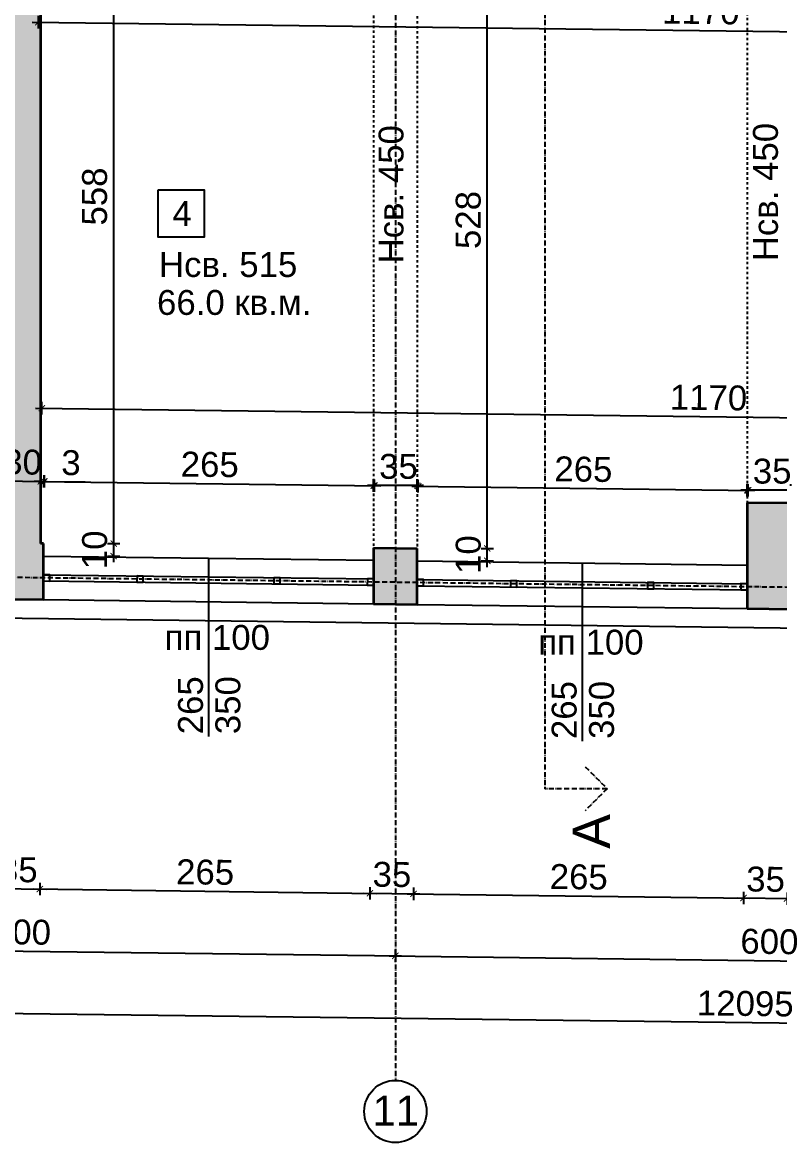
# Model space of a CAD drawing. Header units: inches. Extents: x -72385 to 39588, y -6525 to 66685.
# Drawn here: x -46854 to -46246, y 7786 to 8686 of the extents above; entities that cross this region are included whole.
import ezdxf

# ---------------------------------------------------------------- set-up
doc = ezdxf.new("R2010")
doc.units = ezdxf.units.IN
doc.header["$MEASUREMENT"] = 0
doc.linetypes.add('DashDot', pattern=[0.6, 0.4, -0.1, 0, -0.1])
doc.linetypes.add('Hidden', pattern=[0.4, 0.2, -0.2])
for name, color, linetype, lineweight in [('Изгледни линии', 253, 'Continuous', 25), ('Линия на разрез', 252, 'DashDot', 25), ('Надписи Hсв', 252, 'Continuous', 25), ('Надписи коти външни', 252, 'Continuous', 25), ('Надписи коти вътрешни', 252, 'Continuous', 25), ('Надписи номера на пом.', 252, 'Continuous', 25), ('Надписи Оси', 252, 'Continuous', 25), ('Надписи площ', 252, 'Continuous', 25), ('Надписи прозорци', 252, 'Continuous', 25), ('Оси', 252, 'DashDot', 25), ('Прозорци', 251, 'Continuous', 25), ('Пунктир', 253, 'Hidden', 25), ('Разрезни линии', 7, 'Continuous', 35), ('Щрих стени', 254, 'Continuous', 25)]:
    doc.layers.add(name, color=color, linetype=linetype, lineweight=lineweight)
doc.styles.add('Arial Regular', font='arial.ttf')
doc.styles.get("Standard").update_dxf_attribs({"font": 'arial.ttf'})
doc.dimstyles.new('Annotative', dxfattribs={"dimscale": 0, "dimtxt": 20, "dimasz": 5, "dimexe": 5, "dimexo": 5, "dimgap": 5, "dimtad": 1, "dimdec": 0, "dimzin": 0, "dimdsep": 46, "dimtxsty": 'Standard', "dimblk": 'ARCHTICK', "dimcen": 5, "dimdle": 5, "dimadec": 0, "dimazin": 0, "dimtfac": 1, "dimtdec": 0, "dimtofl": 0, "dimtmove": 0, "dimatfit": 3, "dimldrblk": 'ARCHTICK', "dimfxl": 5, "dimfxlon": 1, "dimtolj": 1, "dimtzin": 0, "dimarcsym": 1})

# ---------------------------------------------------------------- blocks, each defined once
blk = doc.blocks.new('_ArchTick')
at = {"color": 0, "linetype": 'ByBlock', "const_width": 0.15}
blk.add_lwpolyline([(-0.5, -0.5), (0.5, 0.5)], dxfattribs=at)
blk = doc.blocks.new('*D1339')
at = {"layer": 'Defpoints', "color": 0, "ltscale": 50, "transparency": 16777216}
for p in [(-46571.57, 8314.17), (-46837.34, 8257.58), (-46572.34, 8254.21)]:
    blk.add_point(p, dxfattribs=at)
at = {"layer": 'Надписи коти вътрешни', "color": 0, "lineweight": -2, "ltscale": 50, "transparency": 16777216}
for p, q in [((-46841.57, 8317.61), (-46566.57, 8314.11)), ((-46836.64, 8312.54), (-46836.51, 8322.54)), ((-46571.64, 8309.17), (-46571.51, 8319.17))]:
    blk.add_line(p, q, dxfattribs=at)
at = {"layer": 'Надписи коти вътрешни', "color": 0, "lineweight": -2, "ltscale": 50, "transparency": 16777216, "xscale": 5, "yscale": 5, "zscale": 5}
for p, rotation in [((-46836.57, 8317.54), 179.2706286525478), ((-46571.57, 8314.17), 359.2706286525477)]:
    blk.add_blockref('_ArchTick', p, dxfattribs=dict(at, rotation=rotation))
at = {"layer": 'Надписи коти вътрешни', "color": 0, "ltscale": 50, "transparency": 16777216, "insert": (-46703.88, 8331.07), "char_height": 20, "attachment_point": 5, "rotation": 359.27063}
blk.add_mtext('\\A1;265', dxfattribs=at)
blk = doc.blocks.new('*D1340')
at = {"layer": 'Defpoints', "color": 0, "ltscale": 50, "transparency": 16777216}
for p in [(-46837.02, 8317.55), (-46839.84, 8292.61), (-46837.34, 8292.58)]:
    blk.add_point(p, dxfattribs=at)
at = {"layer": 'Надписи коти вътрешни', "color": 0, "lineweight": -2, "ltscale": 50, "transparency": 16777216}
for p, q in [((-46839.52, 8317.58), (-46844.52, 8317.64)), ((-46839.58, 8312.58), (-46839.46, 8322.58)), ((-46837.08, 8312.55), (-46836.96, 8322.55)), ((-46837.02, 8317.55), (-46803.93, 8317.13))]:
    blk.add_line(p, q, dxfattribs=at)
at = {"layer": 'Надписи коти вътрешни', "color": 0, "lineweight": -2, "ltscale": 50, "transparency": 16777216, "xscale": 5, "yscale": 5, "zscale": 5}
for p, rotation in [((-46839.52, 8317.58), 359.2706286525045), ((-46837.02, 8317.55), 179.2706286525046)]:
    blk.add_blockref('_ArchTick', p, dxfattribs=dict(at, rotation=rotation))
at = {"layer": 'Надписи коти вътрешни', "color": 0, "ltscale": 50, "transparency": 16777216, "insert": (-46815.28, 8332.49), "char_height": 20, "attachment_point": 5, "rotation": 359.27063}
blk.add_mtext('\\A1;3', dxfattribs=at)
blk = doc.blocks.new('*D1341')
at = {"layer": 'Defpoints', "color": 0, "ltscale": 50, "transparency": 16777216}
for p in [(-46572.34, 8314.28), (-46572.34, 8284.21), (-46537.34, 8283.76)]:
    blk.add_point(p, dxfattribs=at)
at = {"layer": 'Надписи коти вътрешни', "color": 0, "lineweight": -2, "ltscale": 50, "transparency": 16777216}
for p, q in [((-46532.34, 8314.28), (-46577.34, 8314.28)), ((-46572.34, 8309.28), (-46572.34, 8319.28)), ((-46537.34, 8309.28), (-46537.34, 8319.28))]:
    blk.add_line(p, q, dxfattribs=at)
at = {"layer": 'Надписи коти вътрешни', "color": 0, "lineweight": -2, "ltscale": 50, "transparency": 16777216, "xscale": 5, "yscale": 5, "zscale": 5, "rotation": 180}
blk.add_blockref('_ArchTick', (-46572.34, 8314.28), dxfattribs=at)
at = {"layer": 'Надписи коти вътрешни', "color": 0, "lineweight": -2, "ltscale": 50, "transparency": 16777216, "xscale": 5, "yscale": 5, "zscale": 5}
blk.add_blockref('_ArchTick', (-46537.34, 8314.28), dxfattribs=at)
at = {"layer": 'Надписи коти вътрешни', "color": 0, "ltscale": 50, "transparency": 16777216, "insert": (-46552.34, 8329.5), "char_height": 20, "attachment_point": 5}
blk.add_mtext('\\A1;35', dxfattribs=at)
blk = doc.blocks.new('*D1342')
at = {"layer": 'Defpoints', "color": 0, "ltscale": 50, "transparency": 16777216}
for p in [(-46271.57, 8310.35), (-46537.34, 8253.76), (-46272.34, 8250.39)]:
    blk.add_point(p, dxfattribs=at)
at = {"layer": 'Надписи коти вътрешни', "color": 0, "lineweight": -2, "ltscale": 50, "transparency": 16777216}
for p, q in [((-46536.64, 8308.72), (-46536.51, 8318.72)), ((-46271.64, 8305.35), (-46271.51, 8315.35)), ((-46541.57, 8313.79), (-46266.57, 8310.29))]:
    blk.add_line(p, q, dxfattribs=at)
at = {"layer": 'Надписи коти вътрешни', "color": 0, "lineweight": -2, "ltscale": 50, "transparency": 16777216, "xscale": 5, "yscale": 5, "zscale": 5}
for p, rotation in [((-46536.57, 8313.72), 179.2706286525478), ((-46271.57, 8310.35), 359.2706286525477)]:
    blk.add_blockref('_ArchTick', p, dxfattribs=dict(at, rotation=rotation))
at = {"layer": 'Надписи коти вътрешни', "color": 0, "ltscale": 50, "transparency": 16777216, "insert": (-46403.88, 8327.25), "char_height": 20, "attachment_point": 5, "rotation": 359.27063}
blk.add_mtext('\\A1;265', dxfattribs=at)
blk = doc.blocks.new('*D1343')
at = {"layer": 'Defpoints', "color": 0, "ltscale": 50, "transparency": 16777216}
for p in [(-46272.34, 8310.46), (-46272.34, 8280.39), (-46237.34, 8279.94)]:
    blk.add_point(p, dxfattribs=at)
at = {"layer": 'Надписи коти вътрешни', "color": 0, "lineweight": -2, "ltscale": 50, "transparency": 16777216}
for p, q in [((-46272.34, 8305.46), (-46272.34, 8315.46)), ((-46237.34, 8305.46), (-46237.34, 8315.46)), ((-46232.34, 8310.46), (-46277.34, 8310.46))]:
    blk.add_line(p, q, dxfattribs=at)
at = {"layer": 'Надписи коти вътрешни', "color": 0, "lineweight": -2, "ltscale": 50, "transparency": 16777216, "xscale": 5, "yscale": 5, "zscale": 5, "rotation": 180}
blk.add_blockref('_ArchTick', (-46272.34, 8310.46), dxfattribs=at)
at = {"layer": 'Надписи коти вътрешни', "color": 0, "lineweight": -2, "ltscale": 50, "transparency": 16777216, "xscale": 5, "yscale": 5, "zscale": 5}
blk.add_blockref('_ArchTick', (-46237.34, 8310.46), dxfattribs=at)
at = {"layer": 'Надписи коти вътрешни', "color": 0, "ltscale": 50, "transparency": 16777216, "insert": (-46252.34, 8325.68), "char_height": 20, "attachment_point": 5}
blk.add_mtext('\\A1;35', dxfattribs=at)
blk = doc.blocks.new('*D8272')
at = {"layer": 'Defpoints', "color": 0, "ltscale": 50, "transparency": 16777216}
for p in [(-45668.71, 8361.45), (-46839.84, 8287.61), (-45669.84, 8272.72)]:
    blk.add_point(p, dxfattribs=at)
at = {"layer": 'Надписи коти вътрешни', "color": 0, "lineweight": -2, "ltscale": 50, "transparency": 16777216}
for p, q in [((-46838.77, 8371.35), (-46838.64, 8381.35)), ((-46843.71, 8376.41), (-45663.71, 8361.39)), ((-45668.77, 8356.45), (-45668.64, 8366.45))]:
    blk.add_line(p, q, dxfattribs=at)
at = {"layer": 'Надписи коти вътрешни', "color": 0, "lineweight": -2, "ltscale": 50, "transparency": 16777216, "xscale": 5, "yscale": 5, "zscale": 5}
for p, rotation in [((-46838.71, 8376.35), 179.2706286525473), ((-45668.71, 8361.45), 359.2706286525473)]:
    blk.add_blockref('_ArchTick', p, dxfattribs=dict(at, rotation=rotation))
at = {"layer": 'Надписи коти вътрешни', "color": 0, "ltscale": 50, "transparency": 16777216, "insert": (-46303.43, 8384.75), "char_height": 20, "attachment_point": 5, "rotation": 359.27063}
blk.add_mtext('\\A1;1170', dxfattribs=at)
blk = doc.blocks.new('*D8273')
at = {"layer": 'Defpoints', "color": 0, "ltscale": 50, "transparency": 16777216}
for p in [(-46839.84, 8825.16), (-45669.84, 8810.26), (-45671.6, 8671.52)]:
    blk.add_point(p, dxfattribs=at)
at = {"layer": 'Надписи коти вътрешни', "color": 0, "lineweight": -2, "ltscale": 50, "transparency": 16777216}
for p, q in [((-46846.6, 8686.48), (-45666.6, 8671.46)), ((-46841.54, 8691.42), (-46841.67, 8681.42)), ((-45671.54, 8676.52), (-45671.67, 8666.52))]:
    blk.add_line(p, q, dxfattribs=at)
at = {"layer": 'Надписи коти вътрешни', "color": 0, "lineweight": -2, "ltscale": 50, "transparency": 16777216, "xscale": 5, "yscale": 5, "zscale": 5}
for p, rotation in [((-46841.6, 8686.42), 179.2706286525473), ((-45671.6, 8671.52), 359.2706286525473)]:
    blk.add_blockref('_ArchTick', p, dxfattribs=dict(at, rotation=rotation))
at = {"layer": 'Надписи коти вътрешни', "color": 0, "ltscale": 50, "transparency": 16777216, "insert": (-46309.55, 8694.86), "char_height": 20, "attachment_point": 5, "rotation": 359.27063}
blk.add_mtext('\\A1;1170', dxfattribs=at)
blk = doc.blocks.new('*D1325')
at = {"layer": 'Defpoints', "color": 0, "ltscale": 50, "transparency": 16777216}
for p in [(-46839.84, 8825.16), (-46781.02, 8825.16), (-46840.16, 8267.62)]:
    blk.add_point(p, dxfattribs=at)
at = {"layer": 'Надписи коти вътрешни', "color": 0, "lineweight": -2, "ltscale": 50, "transparency": 16777216}
for p, q in [((-46781.02, 8262.62), (-46781.02, 8830.16)), ((-46786.02, 8825.16), (-46776.02, 8825.16)), ((-46786.02, 8267.62), (-46776.02, 8267.62))]:
    blk.add_line(p, q, dxfattribs=at)
at = {"layer": 'Надписи коти вътрешни', "color": 0, "lineweight": -2, "ltscale": 50, "transparency": 16777216, "xscale": 5, "yscale": 5, "zscale": 5}
for p, rotation in [((-46781.02, 8825.16), 90), ((-46781.02, 8267.62), 270)]:
    blk.add_blockref('_ArchTick', p, dxfattribs=dict(at, rotation=rotation))
at = {"layer": 'Надписи коти вътрешни', "color": 0, "ltscale": 50, "transparency": 16777216, "insert": (-46796.24, 8546.39), "char_height": 20, "attachment_point": 5, "rotation": 90}
blk.add_mtext('\\A1;558', dxfattribs=at)
blk = doc.blocks.new('*D1326')
at = {"layer": 'Defpoints', "color": 0, "ltscale": 50, "transparency": 16777216}
for p in [(-46837.34, 8267.58), (-46781.02, 8267.58), (-46837.34, 8257.58)]:
    blk.add_point(p, dxfattribs=at)
at = {"layer": 'Надписи коти вътрешни', "color": 0, "lineweight": -2, "ltscale": 50, "transparency": 16777216}
for p, q in [((-46781.02, 8252.58), (-46781.02, 8272.58)), ((-46786.02, 8267.58), (-46776.02, 8267.58)), ((-46786.02, 8257.58), (-46776.02, 8257.58))]:
    blk.add_line(p, q, dxfattribs=at)
at = {"layer": 'Надписи коти вътрешни', "color": 0, "lineweight": -2, "ltscale": 50, "transparency": 16777216, "xscale": 5, "yscale": 5, "zscale": 5}
for p, rotation in [((-46781.02, 8267.58), 90), ((-46781.02, 8257.58), 270)]:
    blk.add_blockref('_ArchTick', p, dxfattribs=dict(at, rotation=rotation))
at = {"layer": 'Надписи коти вътрешни', "color": 0, "ltscale": 50, "transparency": 16777216, "insert": (-46796.24, 8262.58), "char_height": 20, "attachment_point": 5, "rotation": 90}
blk.add_mtext('\\A1;10', dxfattribs=at)
blk = doc.blocks.new('*D1327')
at = {"layer": 'Defpoints', "color": 0, "ltscale": 50, "transparency": 16777216}
for p in [(-46537.34, 8791.3), (-46481.02, 8791.3), (-46537.34, 8263.76)]:
    blk.add_point(p, dxfattribs=at)
at = {"layer": 'Надписи коти вътрешни', "color": 0, "lineweight": -2, "ltscale": 50, "transparency": 16777216}
for p, q in [((-46486.02, 8791.3), (-46476.02, 8791.3)), ((-46481.02, 8258.76), (-46481.02, 8796.3)), ((-46486.02, 8263.76), (-46476.02, 8263.76))]:
    blk.add_line(p, q, dxfattribs=at)
at = {"layer": 'Надписи коти вътрешни', "color": 0, "lineweight": -2, "ltscale": 50, "transparency": 16777216, "xscale": 5, "yscale": 5, "zscale": 5}
for p, rotation in [((-46481.02, 8791.3), 90), ((-46481.02, 8263.76), 270)]:
    blk.add_blockref('_ArchTick', p, dxfattribs=dict(at, rotation=rotation))
at = {"layer": 'Надписи коти вътрешни', "color": 0, "ltscale": 50, "transparency": 16777216, "insert": (-46496.24, 8527.53), "char_height": 20, "attachment_point": 5, "rotation": 90}
blk.add_mtext('\\A1;528', dxfattribs=at)
blk = doc.blocks.new('*D1328')
at = {"layer": 'Defpoints', "color": 0, "ltscale": 50, "transparency": 16777216}
for p in [(-46537.34, 8263.76), (-46481.02, 8263.76), (-46537.34, 8253.76)]:
    blk.add_point(p, dxfattribs=at)
at = {"layer": 'Надписи коти вътрешни', "color": 0, "lineweight": -2, "ltscale": 50, "transparency": 16777216}
for p, q in [((-46486.02, 8263.76), (-46476.02, 8263.76)), ((-46481.02, 8248.76), (-46481.02, 8268.76)), ((-46486.02, 8253.76), (-46476.02, 8253.76))]:
    blk.add_line(p, q, dxfattribs=at)
at = {"layer": 'Надписи коти вътрешни', "color": 0, "lineweight": -2, "ltscale": 50, "transparency": 16777216, "xscale": 5, "yscale": 5, "zscale": 5}
for p, rotation in [((-46481.02, 8263.76), 90), ((-46481.02, 8253.76), 270)]:
    blk.add_blockref('_ArchTick', p, dxfattribs=dict(at, rotation=rotation))
at = {"layer": 'Надписи коти вътрешни', "color": 0, "ltscale": 50, "transparency": 16777216, "insert": (-46496.24, 8258.76), "char_height": 20, "attachment_point": 5, "rotation": 90}
blk.add_mtext('\\A1;10', dxfattribs=at)
blk = doc.blocks.new('*D6090')
at = {"layer": 'Defpoints', "color": 0, "ltscale": 50, "transparency": 16777216}
for p in [(-46872.34, 8223.02), (-46837.34, 8222.58), (-46840.3, 7990.1)]:
    blk.add_point(p, dxfattribs=at)
at = {"layer": 'Надписи коти външни', "color": 0, "lineweight": -2, "ltscale": 50, "transparency": 16777216}
for p, q in [((-46880.3, 7990.6), (-46835.3, 7990.03)), ((-46875.23, 7995.54), (-46875.36, 7985.54)), ((-46840.23, 7995.1), (-46840.36, 7985.1))]:
    blk.add_line(p, q, dxfattribs=at)
at = {"layer": 'Надписи коти външни', "color": 0, "lineweight": -2, "ltscale": 50, "transparency": 16777216, "xscale": 5, "yscale": 5, "zscale": 5}
for p, rotation in [((-46875.3, 7990.54), 179.2706286525464), ((-46840.3, 7990.1), 359.2706286525463)]:
    blk.add_blockref('_ArchTick', p, dxfattribs=dict(at, rotation=rotation))
at = {"layer": 'Надписи коти външни', "color": 0, "ltscale": 50, "transparency": 16777216, "insert": (-46857.6, 8005.54), "char_height": 20, "attachment_point": 5, "rotation": 359.27063}
blk.add_mtext('\\A1;35', dxfattribs=at)
blk = doc.blocks.new('*D6060')
at = {"layer": 'Defpoints', "color": 0, "ltscale": 50, "transparency": 16777216}
for p in [(-46837.34, 8222.58), (-46572.34, 8219.2), (-46575.3, 7986.72)]:
    blk.add_point(p, dxfattribs=at)
at = {"layer": 'Надписи коти външни', "color": 0, "lineweight": -2, "ltscale": 50, "transparency": 16777216}
for p, q in [((-46840.23, 7995.1), (-46840.36, 7985.1)), ((-46575.23, 7991.72), (-46575.36, 7981.72)), ((-46845.3, 7990.16), (-46570.3, 7986.66))]:
    blk.add_line(p, q, dxfattribs=at)
at = {"layer": 'Надписи коти външни', "color": 0, "lineweight": -2, "ltscale": 50, "transparency": 16777216, "xscale": 5, "yscale": 5, "zscale": 5}
for p, rotation in [((-46840.3, 7990.1), 179.2706286525478), ((-46575.3, 7986.72), 359.2706286525477)]:
    blk.add_blockref('_ArchTick', p, dxfattribs=dict(at, rotation=rotation))
at = {"layer": 'Надписи коти външни', "color": 0, "ltscale": 50, "transparency": 16777216, "insert": (-46707.6, 8003.62), "char_height": 20, "attachment_point": 5, "rotation": 359.27063}
blk.add_mtext('\\A1;265', dxfattribs=at)
blk = doc.blocks.new('*D6061')
at = {"layer": 'Defpoints', "color": 0, "ltscale": 50, "transparency": 16777216}
for p in [(-46572.34, 8219.2), (-46537.34, 8218.76), (-46540.3, 7986.28)]:
    blk.add_point(p, dxfattribs=at)
at = {"layer": 'Надписи коти външни', "color": 0, "lineweight": -2, "ltscale": 50, "transparency": 16777216}
for p, q in [((-46575.23, 7991.72), (-46575.36, 7981.72)), ((-46540.23, 7991.28), (-46540.36, 7981.28)), ((-46580.3, 7986.79), (-46535.3, 7986.21))]:
    blk.add_line(p, q, dxfattribs=at)
at = {"layer": 'Надписи коти външни', "color": 0, "lineweight": -2, "ltscale": 50, "transparency": 16777216, "xscale": 5, "yscale": 5, "zscale": 5}
for p, rotation in [((-46575.3, 7986.72), 179.2706286525464), ((-46540.3, 7986.28), 359.2706286525463)]:
    blk.add_blockref('_ArchTick', p, dxfattribs=dict(at, rotation=rotation))
at = {"layer": 'Надписи коти външни', "color": 0, "ltscale": 50, "transparency": 16777216, "insert": (-46557.6, 8001.72), "char_height": 20, "attachment_point": 5, "rotation": 359.27063}
blk.add_mtext('\\A1;35', dxfattribs=at)
blk = doc.blocks.new('*D6062')
at = {"layer": 'Defpoints', "color": 0, "ltscale": 50, "transparency": 16777216}
for p in [(-46537.34, 8218.76), (-46272.34, 8215.38), (-46275.3, 7982.9)]:
    blk.add_point(p, dxfattribs=at)
at = {"layer": 'Надписи коти външни', "color": 0, "lineweight": -2, "ltscale": 50, "transparency": 16777216}
for p, q in [((-46540.23, 7991.28), (-46540.36, 7981.28)), ((-46545.3, 7986.34), (-46270.3, 7982.84)), ((-46275.23, 7987.9), (-46275.36, 7977.9))]:
    blk.add_line(p, q, dxfattribs=at)
at = {"layer": 'Надписи коти външни', "color": 0, "lineweight": -2, "ltscale": 50, "transparency": 16777216, "xscale": 5, "yscale": 5, "zscale": 5}
for p, rotation in [((-46540.3, 7986.28), 179.270628652547), ((-46275.3, 7982.9), 359.270628652547)]:
    blk.add_blockref('_ArchTick', p, dxfattribs=dict(at, rotation=rotation))
at = {"layer": 'Надписи коти външни', "color": 0, "ltscale": 50, "transparency": 16777216, "insert": (-46407.6, 7999.8), "char_height": 20, "attachment_point": 5, "rotation": 359.27063}
blk.add_mtext('\\A1;265', dxfattribs=at)
blk = doc.blocks.new('*D6063')
at = {"layer": 'Defpoints', "color": 0, "ltscale": 50, "transparency": 16777216}
for p in [(-46272.34, 8215.38), (-46237.34, 8214.94), (-46240.3, 7982.46)]:
    blk.add_point(p, dxfattribs=at)
at = {"layer": 'Надписи коти външни', "color": 0, "lineweight": -2, "ltscale": 50, "transparency": 16777216}
for p, q in [((-46280.3, 7982.97), (-46235.3, 7982.39)), ((-46275.23, 7987.9), (-46275.36, 7977.9)), ((-46240.23, 7987.46), (-46240.36, 7977.46))]:
    blk.add_line(p, q, dxfattribs=at)
at = {"layer": 'Надписи коти външни', "color": 0, "lineweight": -2, "ltscale": 50, "transparency": 16777216, "xscale": 5, "yscale": 5, "zscale": 5}
for p, rotation in [((-46275.3, 7982.9), 179.2706286525405), ((-46240.3, 7982.46), 359.2706286525404)]:
    blk.add_blockref('_ArchTick', p, dxfattribs=dict(at, rotation=rotation))
at = {"layer": 'Надписи коти външни', "color": 0, "ltscale": 50, "transparency": 16777216, "insert": (-46257.6, 7997.9), "char_height": 20, "attachment_point": 5, "rotation": 359.27063}
blk.add_mtext('\\A1;35', dxfattribs=at)
blk = doc.blocks.new('*D6145')
at = {"layer": 'Defpoints', "color": 0, "ltscale": 50, "transparency": 16777216}
for p in [(-47154.84, 7944.1), (-46554.84, 7936.46), (-46554.84, 7936.46)]:
    blk.add_point(p, dxfattribs=at)
at = {"layer": 'Надписи коти външни', "color": 0, "lineweight": -2, "ltscale": 50, "transparency": 16777216}
for p, q in [((-47159.84, 7944.16), (-46549.84, 7936.39)), ((-47154.84, 7944.1), (-47154.9, 7939.1)), ((-46554.84, 7936.46), (-46554.9, 7931.46))]:
    blk.add_line(p, q, dxfattribs=at)
at = {"layer": 'Надписи коти външни', "color": 0, "lineweight": -2, "ltscale": 50, "transparency": 16777216, "xscale": 5, "yscale": 5, "zscale": 5}
for p, rotation in [((-47154.84, 7944.1), 179.2706286525447), ((-46554.84, 7936.46), 359.2706286525447)]:
    blk.add_blockref('_ArchTick', p, dxfattribs=dict(at, rotation=rotation))
at = {"layer": 'Надписи коти външни', "color": 0, "ltscale": 50, "transparency": 16777216, "insert": (-46854.64, 7955.49), "char_height": 20, "attachment_point": 5, "rotation": 359.27063}
blk.add_mtext('\\A1;600', dxfattribs=at)
blk = doc.blocks.new('*D6123')
at = {"layer": 'Defpoints', "color": 0, "ltscale": 50, "transparency": 16777216}
for p in [(-46554.84, 7936.46), (-45954.61, 7928.82), (-45954.61, 7928.82)]:
    blk.add_point(p, dxfattribs=at)
at = {"layer": 'Надписи коти външни', "color": 0, "lineweight": -2, "ltscale": 50, "transparency": 16777216}
for p, q in [((-46559.84, 7936.52), (-45949.61, 7928.75)), ((-46554.84, 7936.46), (-46554.77, 7941.46)), ((-45954.61, 7928.82), (-45954.55, 7933.82))]:
    blk.add_line(p, q, dxfattribs=at)
at = {"layer": 'Надписи коти външни', "color": 0, "lineweight": -2, "ltscale": 50, "transparency": 16777216, "xscale": 5, "yscale": 5, "zscale": 5}
for p, rotation in [((-46554.84, 7936.46), 179.2706286525537), ((-45954.61, 7928.82), 359.2706286525537)]:
    blk.add_blockref('_ArchTick', p, dxfattribs=dict(at, rotation=rotation))
at = {"layer": 'Надписи коти външни', "color": 0, "ltscale": 50, "transparency": 16777216, "insert": (-46254.53, 7947.85), "char_height": 20, "attachment_point": 5, "rotation": 359.27063}
blk.add_mtext('\\A1;600', dxfattribs=at)
blk = doc.blocks.new('*D6190')
at = {"layer": 'Defpoints', "color": 0, "ltscale": 50, "transparency": 16777216}
for p in [(-52317.34, 8292.34), (-40222.34, 8138.36), (-40226.57, 7805.89)]:
    blk.add_point(p, dxfattribs=at)
at = {"layer": 'Надписи коти външни', "color": 0, "lineweight": -2, "ltscale": 50, "transparency": 16777216}
for p, q in [((-52321.51, 7964.87), (-52321.63, 7954.87)), ((-52326.57, 7959.93), (-40221.57, 7805.83)), ((-40226.51, 7810.89), (-40226.63, 7800.89))]:
    blk.add_line(p, q, dxfattribs=at)
at = {"layer": 'Надписи коти външни', "color": 0, "lineweight": -2, "ltscale": 50, "transparency": 16777216, "xscale": 5, "yscale": 5, "zscale": 5}
for p, rotation in [((-52321.57, 7959.87), 179.2706286525472), ((-40226.57, 7805.89), 359.2706286525473)]:
    blk.add_blockref('_ArchTick', p, dxfattribs=dict(at, rotation=rotation))
at = {"layer": 'Надписи коти външни', "color": 0, "ltscale": 50, "transparency": 16777216, "insert": (-46273.88, 7898.09), "char_height": 20, "attachment_point": 5, "rotation": 359.27063}
blk.add_mtext('\\A1;12095', dxfattribs=at)
blk = doc.blocks.new('*D7916')
at = {"layer": 'Defpoints', "color": 0, "ltscale": 10, "transparency": 16777216}
for p in [(-46839.52, 8317.58), (-46869.84, 8267.99), (-46840.16, 8267.62)]:
    blk.add_point(p, dxfattribs=at)
at = {"layer": 'Надписи коти вътрешни', "color": 0, "lineweight": -2, "ltscale": 10, "transparency": 16777216}
for p, q in [((-46874.2, 8318.02), (-46834.52, 8317.52)), ((-46869.26, 8312.96), (-46869.14, 8322.96)), ((-46839.58, 8312.58), (-46839.46, 8322.58))]:
    blk.add_line(p, q, dxfattribs=at)
at = {"layer": 'Надписи коти вътрешни', "color": 0, "lineweight": -2, "ltscale": 10, "transparency": 16777216, "xscale": 5, "yscale": 5, "zscale": 5}
for p, rotation in [((-46869.2, 8317.96), 179.2706286525442), ((-46839.52, 8317.58), 359.2706286525442)]:
    blk.add_blockref('_ArchTick', p, dxfattribs=dict(at, rotation=rotation))
at = {"layer": 'Надписи коти вътрешни', "color": 0, "ltscale": 10, "transparency": 16777216, "insert": (-46854.17, 8332.99), "char_height": 20, "attachment_point": 5, "rotation": 359.27063}
blk.add_mtext('\\A1;30', dxfattribs=at)

msp = doc.modelspace()

# ---------------------------------------------------------------- hatches: boundary and pattern name
at = {"layer": 'Щрих стени', "ltscale": 10}
h = msp.add_hatch(color=256, dxfattribs=at)
h.dxf.hatch_style = 1
h.paths.add_polyline_path([(-47039.84, 9457.75), (-47139.84, 9459.03), (-47139.84, 10001.57), (-47137.34, 10001.54), (-47137.34, 10061.54), (-47202.34, 10062.37), (-47202.34, 9224.8), (-47139.84, 9224.01), (-47139.84, 9429.03), (-47039.84, 9427.75)])
h.paths.add_polyline_path([(-46749.84, 9454.06), (-46839.84, 9455.21), (-46839.84, 10022.75), (-46837.34, 10022.72), (-46837.34, 10057.73), (-46872.34, 10058.17), (-46872.34, 10023.17), (-46869.84, 10023.14), (-46869.84, 9455.59), (-46939.84, 9456.48), (-46939.84, 9426.48), (-46749.84, 9424.06)])
h.paths.add_polyline_path([(-46539.84, 10006.43), (-46537.34, 10006.4), (-46537.34, 10073.91), (-46572.34, 10074.35), (-46572.34, 10006.85), (-46569.84, 10006.82), (-46569.84, 9471.77), (-46589.84, 9472.03), (-46589.84, 9452.03), (-46649.84, 9452.79), (-46649.84, 9422.79), (-46539.84, 9421.39)])
h.paths.add_polyline_path([(-46339.84, 9448.84), (-46349.84, 9448.97), (-46349.84, 9814), (-46159.84, 9811.58), (-46159.84, 9446.55), (-46179.84, 9446.81), (-46179.84, 9416.8), (-46129.84, 9416.17), (-46129.84, 9841.2), (-46379.84, 9844.38), (-46379.84, 9419.35), (-46339.84, 9418.84)])
h.paths.add_polyline_path([(-46349.84, 10071.52), (-46379.84, 10071.9), (-46379.84, 10004.4), (-46349.84, 10004.02)])
h.paths.add_polyline_path([(-46129.84, 10068.72), (-46159.84, 10069.1), (-46159.84, 10001.6), (-46129.84, 10001.21)])
h.paths.add_polyline_path([(-45937.34, 10066.27), (-45972.34, 10066.72), (-45972.34, 9999.21), (-45969.84, 9999.18), (-45969.84, 9414.13), (-45909.84, 9413.37), (-45909.84, 9443.37), (-45919.84, 9443.5), (-45919.84, 9463.5), (-45939.84, 9463.75), (-45939.84, 9563.76), (-45909.84, 9563.38), (-45909.84, 9578.38), (-45939.84, 9578.76), (-45939.84, 9668.77), (-45804.84, 9667.05), (-45804.84, 9577.04), (-45809.84, 9577.11), (-45809.84, 9562.11), (-45804.84, 9562.04), (-45804.84, 9442.03), (-45809.84, 9442.1), (-45809.84, 9412.09), (-45779.84, 9411.71), (-45779.84, 9441.71), (-45789.84, 9441.84), (-45789.84, 9666.86), (-45779.84, 9666.73), (-45779.84, 9681.73), (-45939.84, 9683.77), (-45939.84, 9998.8), (-45937.34, 9998.76)])
h.paths.add_polyline_path([(-45549.84, 9438.79), (-45639.84, 9439.93), (-45639.84, 10007.48), (-45637.34, 10007.45), (-45637.34, 10042.45), (-45672.34, 10042.89), (-45672.34, 10007.89), (-45669.84, 10007.86), (-45669.84, 9680.33), (-45679.84, 9680.46), (-45679.84, 9665.46), (-45669.84, 9665.33), (-45669.84, 9440.31), (-45679.84, 9440.44), (-45679.84, 9410.44), (-45549.84, 9408.78)])
h.paths.add_polyline_path([(-45339.84, 8798.56), (-45319.84, 8798.31), (-45319.84, 8828.31), (-45339.84, 8828.56), (-45339.84, 9036.08), (-45369.84, 9036.46), (-45369.84, 8846.45), (-45389.84, 8846.7), (-45389.84, 8836.7), (-45449.84, 8837.46), (-45449.84, 8807.46), (-45369.84, 8806.44), (-45369.84, 8736.44), (-45429.84, 8737.2), (-45429.84, 8607.19), (-45369.84, 8606.43), (-45369.84, 8263.9), (-45372.34, 8203.93), (-45337.34, 8203.48), (-45337.34, 8263.49), (-45339.84, 8263.52)])
h.paths.add_polyline_path([(-45549.84, 8838.74), (-46049.84, 8845.1), (-46049.84, 8815.1), (-45972.34, 8814.11), (-45972.34, 8804.11), (-45937.34, 8803.67), (-45937.34, 8813.67), (-45669.84, 8810.26), (-45669.84, 8252.72), (-45672.34, 8207.75), (-45637.34, 8207.3), (-45637.34, 8252.3), (-45639.84, 8252.34), (-45639.84, 8809.88), (-45549.84, 8808.74)])
h.paths.add_polyline_path([(-46149.84, 8846.38), (-46649.84, 8852.74), (-46649.84, 8822.74), (-46592.34, 8822.01), (-46592.34, 8792), (-46537.34, 8791.3), (-46537.34, 8821.31), (-46149.84, 8816.37)])
h.paths.add_polyline_path([(-46749.84, 8854.01), (-46949.84, 8856.56), (-46949.84, 8826.56), (-46869.84, 8825.54), (-46869.84, 8267.99), (-46872.34, 8223.02), (-46837.34, 8222.58), (-46837.34, 8267.58), (-46839.84, 8267.61), (-46839.84, 8825.16), (-46749.84, 8824.01)])
h.paths.add_polyline_path([(-47049.84, 8857.83), (-47119.84, 8858.72), (-47119.84, 8868.73), (-47139.84, 8868.98), (-47139.84, 9064), (-47202.34, 9064.79), (-47202.34, 8849.77), (-47212.34, 8849.9), (-47212.34, 8829.9), (-47202.34, 8829.77), (-47202.34, 8227.22), (-47137.34, 8226.4), (-47137.34, 8286.4), (-47139.84, 8286.43), (-47139.84, 8828.98), (-47049.84, 8827.83)])
h.paths.add_polyline_path([(-46537.34, 8263.76), (-46572.34, 8264.21), (-46572.34, 8219.2), (-46537.34, 8218.76)])
h.paths.add_polyline_path([(-46237.34, 8299.95), (-46272.34, 8300.39), (-46272.34, 8215.38), (-46237.34, 8214.94)])
h.paths.add_polyline_path([(-45937.34, 8256.12), (-45972.34, 8256.57), (-45972.34, 8211.56), (-45937.34, 8211.12)], flags=17)

# ---------------------------------------------------------------- linework, layer by layer
at = {"layer": 'Изгледни линии', "ltscale": 50}
for p, q in [((-46837.34, 8257.58), (-46572.34, 8254.21)), ((-46537.34, 8253.76), (-46272.34, 8250.39)), ((-46837.34, 8222.58), (-46572.34, 8219.2)), ((-46537.34, 8218.76), (-46272.34, 8215.38)), ((-47152.34, 8211.59), (-40527.34, 8127.25))]:
    msp.add_line(p, q, dxfattribs=at)
at = {"layer": 'Линия на разрез', "ltscale": 10}
for p, q in [((-46434.8, 10231.25), (-46434.8, 8070.73)), ((-46402.47, 8088.41), (-46384.8, 8070.73)), ((-46384.8, 8070.73), (-46434.8, 8070.73)), ((-46384.8, 8070.73), (-46402.47, 8053.06))]:
    msp.add_line(p, q, dxfattribs=at)
at = {"layer": 'Надписи номера на пом.', "ltscale": 50}
msp.add_lwpolyline([(-46745.48, 8551.47), (-46745.48, 8513.97), (-46707.98, 8513.97), (-46707.98, 8551.47)], close=True, dxfattribs=at)
at = {"layer": 'Надписи Оси', "ltscale": 50}
msp.add_circle((-46554.84, 7811.45), 25, dxfattribs=at)
at = {"layer": 'Надписи прозорци', "ltscale": 50}
for p, q in [((-46704.84, 8255.89), (-46704.84, 8112.74)), ((-46404.84, 8252.07), (-46404.84, 8108.92))]:
    msp.add_line(p, q, dxfattribs=at)
at = {"layer": 'Оси', "ltscale": 10}
for p, q in [((-46554.84, 10436.66), (-46554.84, 7836.45)), ((-39839.84, 8151), (-52699.84, 8314.71))]:
    msp.add_line(p, q, dxfattribs=at)
at = {"layer": 'Прозорци', "ltscale": 50}
for p, q in [((-46837.34, 8242.58), (-46572.34, 8239.2)), ((-46837.34, 8237.58), (-46572.34, 8234.2)), ((-46537.34, 8238.76), (-46272.34, 8235.39)), ((-46537.34, 8233.76), (-46272.34, 8230.39))]:
    msp.add_line(p, q, dxfattribs=at)
for points in [[(-46837.34, 8237.58), (-46832.34, 8237.51), (-46832.27, 8242.51), (-46837.27, 8242.58), (-46837.34, 8237.58)], [(-46762.35, 8236.62), (-46757.35, 8236.56), (-46757.29, 8241.56), (-46762.29, 8241.62), (-46762.35, 8236.62)], [(-46652.39, 8235.22), (-46647.39, 8235.16), (-46647.33, 8240.16), (-46652.32, 8240.22), (-46652.39, 8235.22)], [(-46577.4, 8234.27), (-46572.4, 8234.21), (-46572.34, 8239.21), (-46577.34, 8239.27), (-46577.4, 8234.27)], [(-46537.34, 8233.76), (-46532.34, 8233.7), (-46532.27, 8238.69), (-46537.27, 8238.76), (-46537.34, 8233.76)], [(-46462.35, 8232.8), (-46457.35, 8232.74), (-46457.29, 8237.74), (-46462.29, 8237.8), (-46462.35, 8232.8)], [(-46352.39, 8231.4), (-46347.39, 8231.34), (-46347.33, 8236.34), (-46352.32, 8236.4), (-46352.39, 8231.4)], [(-46277.4, 8230.46), (-46272.4, 8230.39), (-46272.34, 8235.39), (-46277.34, 8235.45), (-46277.4, 8230.46)]]:
    msp.add_lwpolyline(points, dxfattribs=at)
at = {"layer": 'Пунктир', "ltscale": 10}
for p, q in [((-46272.34, 8817.93), (-46272.34, 8300.39)), ((-46572.34, 8791.75), (-46572.34, 8264.21)), ((-46537.34, 8791.3), (-46537.34, 8263.76))]:
    msp.add_line(p, q, dxfattribs=at)
at = {"layer": 'Разрезни линии', "ltscale": 50}
for p, q in [((-46839.84, 8825.16), (-46839.84, 8267.61)), ((-46272.34, 8300.39), (-46272.34, 8215.38)), ((-46237.34, 8299.95), (-46272.34, 8300.39)), ((-46837.34, 8267.58), (-46839.84, 8267.61)), ((-46837.34, 8222.58), (-46837.34, 8267.58)), ((-46572.34, 8264.21), (-46572.34, 8219.2)), ((-46572.34, 8264.21), (-46537.34, 8263.76)), ((-46537.34, 8218.76), (-46537.34, 8263.76)), ((-46872.34, 8223.02), (-46837.34, 8222.58)), ((-46572.34, 8219.2), (-46537.34, 8218.76)), ((-46272.34, 8215.38), (-46237.34, 8214.94))]:
    msp.add_line(p, q, dxfattribs=at)

# ---------------------------------------------------------------- texts
at = {"layer": 'Линия на разрез', "ltscale": 10, "insert": (-46412.51, 8022.41), "char_height": 30, "width": 270.7337, "attachment_point": 1, "rotation": 90, "style": 'Arial Regular'}
msp.add_mtext('А', dxfattribs=at)
at = {"layer": 'Надписи Hсв', "ltscale": 100, "char_height": 20, "width": 180.4891, "attachment_point": 1, "rotation": 90, "style": 'Arial Regular'}
for insert in [(-46568.33, 8492.64), (-46267.7, 8494.41)]:
    msp.add_mtext('\\pxt8;Hсв. 450', dxfattribs=dict(at, insert=insert))
at = {"layer": 'Надписи Hсв', "ltscale": 100, "insert": (-46744.69, 8501.77), "char_height": 20, "width": 180.4891, "attachment_point": 1, "style": 'Arial Regular'}
msp.add_mtext('\\pxt8;Hсв. 515', dxfattribs=at)
at = {"layer": 'Надписи номера на пом.', "ltscale": 100, "insert": (-46816.34, 8542.78), "char_height": 20, "width": 180.4891, "attachment_point": 1, "style": 'Arial Regular'}
msp.add_mtext('\\pxqc;4', dxfattribs=at)
at = {"layer": 'Надписи Оси', "ltscale": 100, "insert": (-46568.16, 7824.17), "char_height": 24, "width": 27.2128, "attachment_point": 1, "style": 'Arial Regular'}
msp.add_mtext('\\pxqc;11', dxfattribs=at)
at = {"layer": 'Надписи площ', "ltscale": 100, "insert": (-46746.23, 8471.31), "char_height": 20, "width": 180.4891, "attachment_point": 1, "style": 'Arial Regular'}
msp.add_mtext('66.0 кв.м.', dxfattribs=at)
at = {"layer": 'Надписи прозорци', "ltscale": 100, "char_height": 20, "width": 180.4891, "attachment_point": 1, "style": 'Arial Regular'}
for insert in [(-46740.15, 8202.25), (-46440.15, 8198.43)]:
    msp.add_mtext('пп 100', dxfattribs=dict(at, insert=insert))
at = {"layer": 'Надписи прозорци', "ltscale": 100, "char_height": 20, "width": 180.4891, "attachment_point": 3, "rotation": 90, "style": 'Arial Regular'}
for s, insert in [('265', (-46729.35, 8161.03)), ('350', (-46699.35, 8161.12)), ('265', (-46429.35, 8157.21)), ('350', (-46399.35, 8157.3))]:
    msp.add_mtext(s, dxfattribs=dict(at, insert=insert))

# ---------------------------------------------------------------- dimensions: what is measured, and where the dimension line sits
at = {"layer": 'Надписи коти външни', "ltscale": 50}
dim = msp.add_aligned_dim(p1=(-52317.34, 8292.34), p2=(-40222.34, 8138.36), distance=-332.5, text='12095', dimstyle='Annotative', override={"dimscale": 0, "dimtix": 0, "dimtofl": 0, "dimtmove": 0, "dimatfit": 3}, dxfattribs=at)
dim.commit()
dim.dimension.update_dxf_attribs({"geometry": '*D6190', "text_midpoint": (-46273.88, 7898.09)})
for base, p1, p2, picture, middle in [((-46840.3, 7990.1), (-46872.34, 8223.02), (-46837.34, 8222.58), '*D6090', (-46857.8, 7990.32)), ((-46540.3, 7986.28), (-46572.34, 8219.2), (-46537.34, 8218.76), '*D6061', (-46557.8, 7986.5)), ((-46240.3, 7982.46), (-46272.34, 8215.38), (-46237.34, 8214.94), '*D6063', (-46257.8, 7982.68))]:
    dim = msp.add_linear_dim(base=base, p1=p1, p2=p2, angle=359.27063, dimstyle='Annotative', override={"dimscale": 0, "dimtix": 0, "dimtofl": 0, "dimtmove": 0, "dimatfit": 3}, dxfattribs=at)
    dim.commit()
    dim.dimension.update_dxf_attribs({"geometry": picture, "text_midpoint": middle, "dimtype": 129})
for p1, p2, distance, picture, middle in [((-46837.34, 8222.58), (-46572.34, 8219.2), -232.5, '*D6060', (-46707.6, 8003.62)), ((-46537.34, 8218.76), (-46272.34, 8215.38), -232.5, '*D6062', (-46407.6, 7999.8)), ((-47154.84, 7944.1), (-46554.84, 7936.46), 0, '*D6145', (-46854.64, 7955.49)), ((-46554.84, 7936.46), (-45954.61, 7928.82), 0, '*D6123', (-46254.53, 7947.85))]:
    dim = msp.add_aligned_dim(p1=p1, p2=p2, distance=distance, dimstyle='Annotative', override={"dimscale": 0, "dimtix": 0, "dimtofl": 0, "dimtmove": 0, "dimatfit": 3}, dxfattribs=at)
    dim.commit()
    dim.dimension.update_dxf_attribs({"geometry": picture, "text_midpoint": middle})
at = {"layer": 'Надписи коти вътрешни', "ltscale": 50}
for base, p1, p2, picture, middle in [((-46781.02, 8825.16), (-46840.16, 8267.62), (-46839.84, 8825.16), '*D1325', (-46796.24, 8546.39)), ((-46481.02, 8791.3), (-46537.34, 8263.76), (-46537.34, 8791.3), '*D1327', (-46496.24, 8527.53))]:
    dim = msp.add_linear_dim(base=base, p1=p1, p2=p2, angle=90, dimstyle='Annotative', override={"dimscale": 0, "dimtix": 0, "dimtofl": 0, "dimtmove": 0, "dimatfit": 3}, dxfattribs=at)
    dim.commit()
    dim.dimension.update_dxf_attribs({"geometry": picture, "text_midpoint": middle})
for base, p1, p2, angle, picture, middle, dimtype in [((-45671.6, 8671.52), (-46839.84, 8825.16), (-45669.84, 8810.26), 359.27063, '*D8273', (-46309.74, 8679.64), 129), ((-45668.71, 8361.45), (-46839.84, 8287.61), (-45669.84, 8272.72), 359.27063, '*D8272', (-46303.62, 8369.54), 129), ((-46781.02, 8267.58), (-46837.34, 8257.58), (-46837.34, 8267.58), 90, '*D1326', (-46781.02, 8262.58), 128), ((-46481.02, 8263.76), (-46537.34, 8253.76), (-46537.34, 8263.76), 90, '*D1328', (-46481.02, 8258.76), 128)]:
    dim = msp.add_linear_dim(base=base, p1=p1, p2=p2, angle=angle, dimstyle='Annotative', override={"dimscale": 0, "dimtix": 0, "dimtofl": 0, "dimtmove": 0, "dimatfit": 3}, dxfattribs=at)
    dim.commit()
    dim.dimension.update_dxf_attribs({"geometry": picture, "text_midpoint": middle, "dimtype": dimtype})
at = {"layer": 'Надписи коти вътрешни', "ltscale": 10}
dim = msp.add_linear_dim(base=(-46839.52, 8317.58), p1=(-46869.84, 8267.99), p2=(-46840.16, 8267.62), angle=359.27063, dimstyle='Annotative', override={"dimscale": 0, "dimtix": 0, "dimtofl": 0, "dimtmove": 0, "dimatfit": 3}, dxfattribs=at)
dim.commit()
dim.dimension.update_dxf_attribs({"geometry": '*D7916', "text_midpoint": (-46854.36, 8317.77), "dimtype": 129})
at = {"layer": 'Надписи коти вътрешни', "ltscale": 50}
for p1, p2, distance, picture, middle in [((-46839.84, 8292.61), (-46837.34, 8292.58), 24.97, '*D1340', (-46815.28, 8332.49)), ((-46837.34, 8257.58), (-46572.34, 8254.21), 59.97, '*D1339', (-46703.88, 8331.07)), ((-46537.34, 8253.76), (-46272.34, 8250.39), 59.97, '*D1342', (-46403.88, 8327.25))]:
    dim = msp.add_aligned_dim(p1=p1, p2=p2, distance=distance, dimstyle='Annotative', override={"dimscale": 0, "dimtix": 0, "dimtofl": 0, "dimtmove": 0, "dimatfit": 3}, dxfattribs=at)
    dim.commit()
    dim.dimension.update_dxf_attribs({"geometry": picture, "text_midpoint": middle})
for base, p1, p2, picture, middle in [((-46572.34, 8314.28), (-46537.34, 8283.76), (-46572.34, 8284.21), '*D1341', (-46552.34, 8314.28)), ((-46272.34, 8310.46), (-46237.34, 8279.94), (-46272.34, 8280.39), '*D1343', (-46252.34, 8310.46))]:
    dim = msp.add_linear_dim(base=base, p1=p1, p2=p2, dimstyle='Annotative', override={"dimscale": 0, "dimtix": 0, "dimtofl": 0, "dimtmove": 0, "dimatfit": 3}, dxfattribs=at)
    dim.commit()
    dim.dimension.update_dxf_attribs({"geometry": picture, "text_midpoint": middle, "dimtype": 128})

doc.saveas('drawing.dxf')
